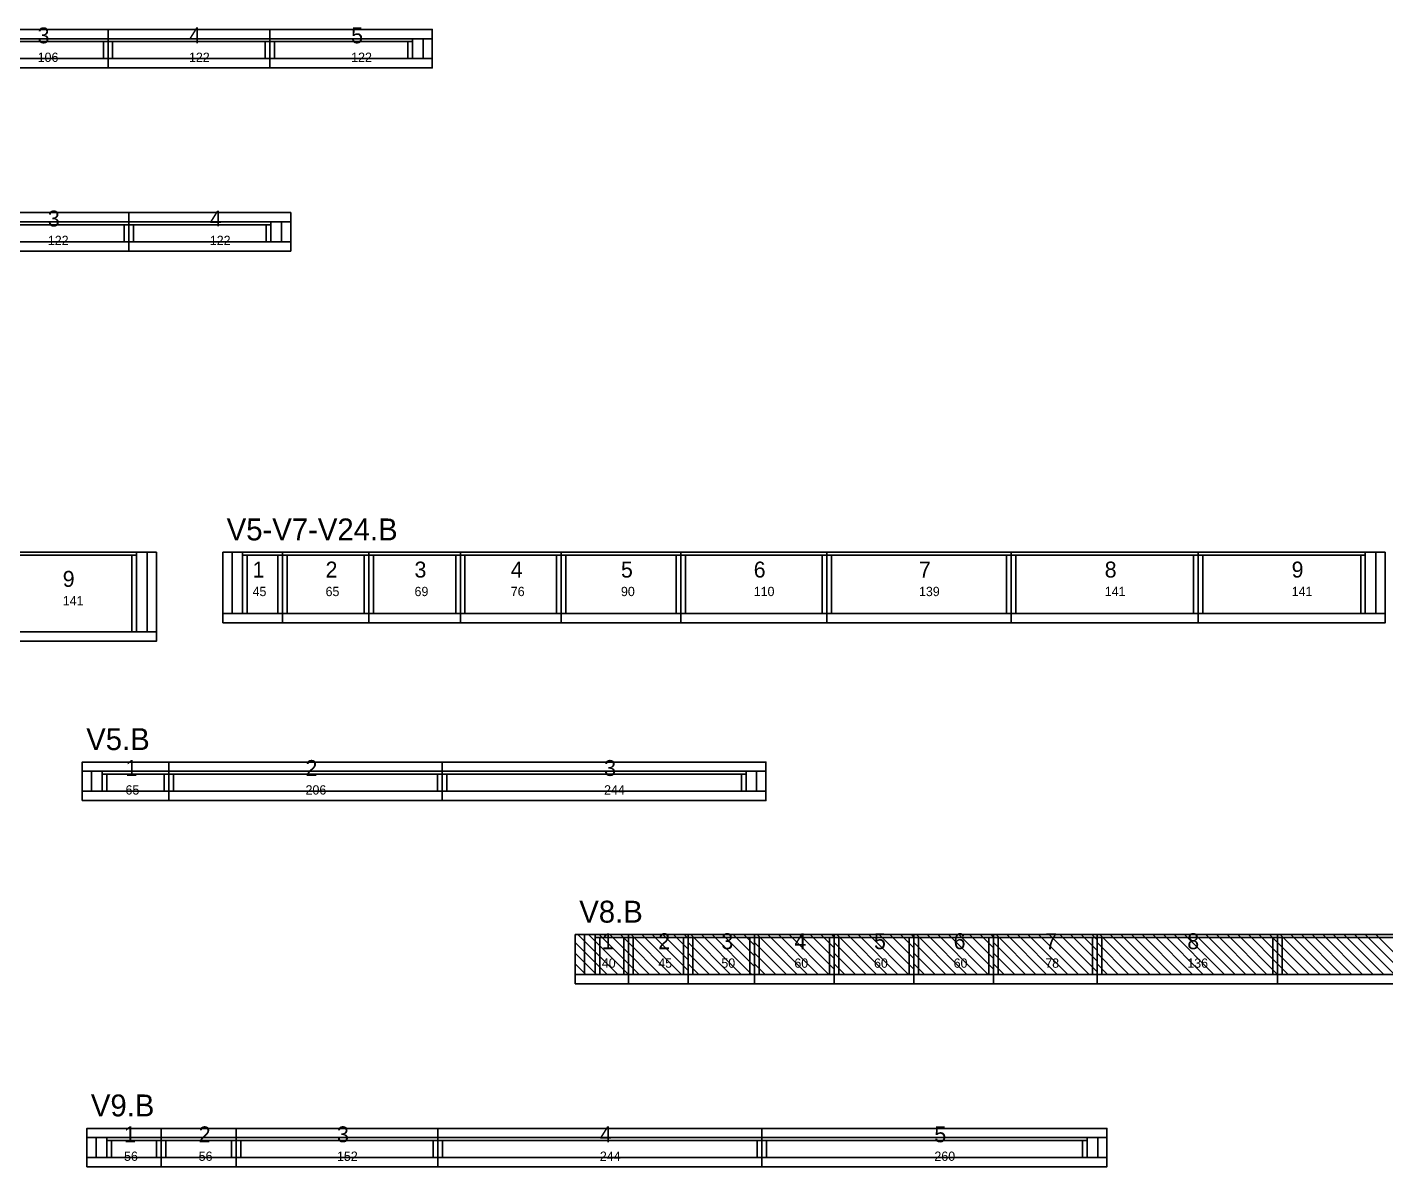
# Model space of a CAD drawing. Header units: metres. Extents: x -10 to 74425, y -2037 to 26.
# Drawn here: x 59657 to 60680, y -1843 to -984 of the extents above; entities that cross this region are included whole.
import ezdxf

# ---------------------------------------------------------------- set-up
doc = ezdxf.new("R2010")
doc.units = ezdxf.units.M
doc.layers.add('VIGAS', color=7, linetype='Continuous')

msp = doc.modelspace()

# ---------------------------------------------------------------- linework, layer by layer
at = {"layer": 'VIGAS'}
for p, q in [((59611.9, -993), (59717.9, -993)), ((59611.9, -995.2), (59717.9, -995.2)), ((59714.4, -1008), (59714.4, -995.2)), ((59717.9, -1008), (59717.9, -993)), ((59717.9, -1008), (59717.9, -993)), ((59717.9, -993), (59839.9, -993)), ((59717.9, -1008), (59717.9, -993)), ((59717.9, -1008), (59717.9, -993)), ((59717.9, -1008), (59717.9, -993)), ((59717.9, -995.2), (59839.9, -995.2)), ((59721.4, -1008), (59721.4, -995.2)), ((59836.4, -1008), (59836.4, -995.2)), ((59839.9, -1008), (59839.9, -993)), ((59839.9, -1008), (59839.9, -993)), ((59839.9, -993), (59962.2, -993)), ((59839.9, -1008), (59839.9, -993)), ((59839.9, -1008), (59839.9, -993)), ((59839.9, -1008), (59839.9, -993)), ((59839.9, -995.2), (59947.2, -995.2)), ((59843.4, -1008), (59843.4, -995.2)), ((59943.7, -1008), (59943.7, -995.2)), ((59947.2, -1008), (59947.2, -993)), ((59955.2, -1008), (59955.2, -993)), ((59962.2, -1008), (59962.2, -993)), ((59611.9, -1008), (59717.9, -1008)), ((59714.4, -1008), (59717.9, -1008)), ((59717.9, -1008), (59839.9, -1008)), ((59717.9, -1008), (59721.4, -1008)), ((59836.4, -1008), (59839.9, -1008)), ((59839.9, -1008), (59962.2, -1008)), ((59839.9, -1008), (59843.4, -1008)), ((59943.7, -1008), (59947.2, -1008)), ((59611.6, -1131), (59733.6, -1131)), ((59611.6, -1133.2), (59733.6, -1133.2)), ((59730.1, -1146), (59730.1, -1133.2)), ((59733.6, -1146), (59733.6, -1131)), ((59733.6, -1146), (59733.6, -1131)), ((59733.6, -1131), (59855.6, -1131)), ((59733.6, -1146), (59733.6, -1131)), ((59733.6, -1146), (59733.6, -1131)), ((59733.6, -1146), (59733.6, -1131)), ((59733.6, -1133.2), (59840.6, -1133.2)), ((59737.1, -1146), (59737.1, -1133.2)), ((59837.1, -1146), (59837.1, -1133.2)), ((59840.6, -1146), (59840.6, -1131)), ((59848.6, -1146), (59848.6, -1131)), ((59855.6, -1146), (59855.6, -1131)), ((59611.6, -1146), (59733.6, -1146)), ((59730.1, -1146), (59733.6, -1146)), ((59733.6, -1146), (59855.6, -1146)), ((59733.6, -1146), (59737.1, -1146)), ((59837.1, -1146), (59840.6, -1146)), ((59613.3, -1380), (59754.3, -1380)), ((59739.3, -1440), (59739.3, -1380)), ((59747.3, -1440), (59747.3, -1380)), ((59754.3, -1440), (59754.3, -1380)), ((59804.3, -1380), (59849.3, -1380)), ((59804.3, -1426), (59804.3, -1380)), ((59811.3, -1426), (59811.3, -1380)), ((59819.3, -1426), (59819.3, -1380)), ((59849.3, -1426), (59849.3, -1380)), ((59849.3, -1426), (59849.3, -1380)), ((59849.3, -1380), (59914.3, -1380)), ((59849.3, -1426), (59849.3, -1380)), ((59849.3, -1426), (59849.3, -1380)), ((59849.3, -1426), (59849.3, -1380)), ((59914.3, -1426), (59914.3, -1380)), ((59914.3, -1426), (59914.3, -1380)), ((59914.3, -1380), (59983.3, -1380)), ((59914.3, -1426), (59914.3, -1380)), ((59914.3, -1426), (59914.3, -1380)), ((59914.3, -1426), (59914.3, -1380)), ((59983.3, -1426), (59983.3, -1380)), ((59983.3, -1426), (59983.3, -1380)), ((59983.3, -1380), (60059.3, -1380)), ((59983.3, -1426), (59983.3, -1380)), ((59983.3, -1426), (59983.3, -1380)), ((59983.3, -1426), (59983.3, -1380)), ((60059.3, -1426), (60059.3, -1380)), ((60059.3, -1426), (60059.3, -1380)), ((60059.3, -1380), (60149.3, -1380)), ((60059.3, -1426), (60059.3, -1380)), ((60059.3, -1426), (60059.3, -1380)), ((60059.3, -1426), (60059.3, -1380)), ((60149.3, -1426), (60149.3, -1380)), ((60149.3, -1426), (60149.3, -1380)), ((60149.3, -1380), (60259.3, -1380)), ((60149.3, -1426), (60149.3, -1380)), ((60149.3, -1426), (60149.3, -1380)), ((60149.3, -1426), (60149.3, -1380)), ((60259.3, -1426), (60259.3, -1380)), ((60259.3, -1426), (60259.3, -1380)), ((60259.3, -1380), (60398.3, -1380)), ((60259.3, -1426), (60259.3, -1380)), ((60259.3, -1426), (60259.3, -1380)), ((60259.3, -1426), (60259.3, -1380)), ((60398.3, -1426), (60398.3, -1380)), ((60398.3, -1426), (60398.3, -1380)), ((60398.3, -1380), (60539, -1380)), ((60398.3, -1426), (60398.3, -1380)), ((60398.3, -1426), (60398.3, -1380)), ((60398.3, -1426), (60398.3, -1380)), ((60539, -1426), (60539, -1380)), ((60539, -1426), (60539, -1380)), ((60539, -1380), (60680, -1380)), ((60539, -1426), (60539, -1380)), ((60539, -1426), (60539, -1380)), ((60539, -1426), (60539, -1380)), ((60665, -1426), (60665, -1380)), ((60673, -1426), (60673, -1380)), ((60680, -1426), (60680, -1380)), ((59613.3, -1382.2), (59739.3, -1382.2)), ((59735.8, -1440), (59735.8, -1382.2)), ((59819.3, -1382.2), (59849.3, -1382.2)), ((59822.8, -1426), (59822.8, -1382.2)), ((59845.8, -1426), (59845.8, -1382.2)), ((59849.3, -1382.2), (59914.3, -1382.2)), ((59852.8, -1426), (59852.8, -1382.2)), ((59910.8, -1426), (59910.8, -1382.2)), ((59914.3, -1382.2), (59983.3, -1382.2)), ((59917.8, -1426), (59917.8, -1382.2)), ((59979.8, -1426), (59979.8, -1382.2)), ((59983.3, -1382.2), (60059.3, -1382.2)), ((59986.8, -1426), (59986.8, -1382.2)), ((60055.8, -1426), (60055.8, -1382.2)), ((60059.3, -1382.2), (60149.3, -1382.2)), ((60062.8, -1426), (60062.8, -1382.2)), ((60145.8, -1426), (60145.8, -1382.2)), ((60149.3, -1382.2), (60259.3, -1382.2)), ((60152.8, -1426), (60152.8, -1382.2)), ((60255.8, -1426), (60255.8, -1382.2)), ((60259.3, -1382.2), (60398.3, -1382.2)), ((60262.8, -1426), (60262.8, -1382.2)), ((60394.8, -1426), (60394.8, -1382.2)), ((60398.3, -1382.2), (60539, -1382.2)), ((60401.8, -1426), (60401.8, -1382.2)), ((60535.5, -1426), (60535.5, -1382.2)), ((60539, -1382.2), (60665, -1382.2)), ((60542.5, -1426), (60542.5, -1382.2)), ((60661.5, -1426), (60661.5, -1382.2)), ((59804.3, -1426), (59849.3, -1426)), ((59819.3, -1426), (59822.8, -1426)), ((59845.8, -1426), (59849.3, -1426)), ((59849.3, -1426), (59914.3, -1426)), ((59849.3, -1426), (59852.8, -1426)), ((59910.8, -1426), (59914.3, -1426)), ((59914.3, -1426), (59983.3, -1426)), ((59914.3, -1426), (59917.8, -1426)), ((59979.8, -1426), (59983.3, -1426)), ((59983.3, -1426), (60059.3, -1426)), ((59983.3, -1426), (59986.8, -1426)), ((60055.8, -1426), (60059.3, -1426)), ((60059.3, -1426), (60149.3, -1426)), ((60059.3, -1426), (60062.8, -1426)), ((60145.8, -1426), (60149.3, -1426)), ((60149.3, -1426), (60259.3, -1426)), ((60149.3, -1426), (60152.8, -1426)), ((60255.8, -1426), (60259.3, -1426)), ((60259.3, -1426), (60398.3, -1426)), ((60259.3, -1426), (60262.8, -1426)), ((60394.8, -1426), (60398.3, -1426)), ((60398.3, -1426), (60539, -1426)), ((60398.3, -1426), (60401.8, -1426)), ((60535.5, -1426), (60539, -1426)), ((60539, -1426), (60680, -1426)), ((60539, -1426), (60542.5, -1426)), ((60661.5, -1426), (60665, -1426)), ((59613.3, -1440), (59754.3, -1440)), ((59735.8, -1440), (59739.3, -1440)), ((59698.5, -1545), (59763.7, -1545)), ((59698.5, -1560), (59698.5, -1545)), ((59705.5, -1560), (59705.5, -1545)), ((59713.5, -1560), (59713.5, -1545)), ((59763.7, -1560), (59763.7, -1545)), ((59763.7, -1560), (59763.7, -1545)), ((59763.7, -1545), (59969.7, -1545)), ((59763.7, -1560), (59763.7, -1545)), ((59763.7, -1560), (59763.7, -1545)), ((59763.7, -1560), (59763.7, -1545)), ((59969.7, -1560), (59969.7, -1545)), ((59969.7, -1560), (59969.7, -1545)), ((59969.7, -1545), (60213.5, -1545)), ((59969.7, -1560), (59969.7, -1545)), ((59969.7, -1560), (59969.7, -1545)), ((59969.7, -1560), (59969.7, -1545)), ((60198.5, -1560), (60198.5, -1545)), ((60206.5, -1560), (60206.5, -1545)), ((60213.5, -1560), (60213.5, -1545)), ((59713.5, -1547.2), (59763.7, -1547.2)), ((59717, -1560), (59717, -1547.2)), ((59760.2, -1560), (59760.2, -1547.2)), ((59763.7, -1547.2), (59969.7, -1547.2)), ((59767.2, -1560), (59767.2, -1547.2)), ((59966.2, -1560), (59966.2, -1547.2)), ((59969.7, -1547.2), (60198.5, -1547.2)), ((59973.2, -1560), (59973.2, -1547.2)), ((60195, -1560), (60195, -1547.2)), ((59698.5, -1560), (59763.7, -1560)), ((59713.5, -1560), (59717, -1560)), ((59760.2, -1560), (59763.7, -1560)), ((59763.7, -1560), (59969.7, -1560)), ((59763.7, -1560), (59767.2, -1560)), ((59966.2, -1560), (59969.7, -1560)), ((59969.7, -1560), (60213.5, -1560)), ((59969.7, -1560), (59973.2, -1560)), ((60195, -1560), (60198.5, -1560)), ((60069.9, -1668), (60109.9, -1668)), ((60069.9, -1698), (60069.9, -1668)), ((60101.9, -1698), (60071.9, -1668)), ((60076.9, -1698), (60076.9, -1668)), ((60109.9, -1698), (60079.9, -1668)), ((60084.9, -1698), (60084.9, -1668)), ((60109.9, -1690), (60087.9, -1668)), ((60109.9, -1682), (60095.9, -1668)), ((60109.9, -1674), (60103.9, -1668)), ((60109.9, -1698), (60109.9, -1668)), ((60109.9, -1698), (60109.9, -1668)), ((60109.9, -1668), (60154.9, -1668)), ((60109.9, -1698), (60109.9, -1668)), ((60109.9, -1698), (60109.9, -1668)), ((60109.9, -1698), (60109.9, -1668)), ((60141.9, -1698), (60111.9, -1668)), ((60149.9, -1698), (60119.9, -1668)), ((60154.9, -1695), (60127.9, -1668)), ((60154.9, -1687), (60135.9, -1668)), ((60154.9, -1679), (60143.9, -1668)), ((60154.9, -1671), (60151.9, -1668)), ((60154.9, -1698), (60154.9, -1668)), ((60154.9, -1698), (60154.9, -1668)), ((60154.9, -1668), (60204.9, -1668)), ((60154.9, -1698), (60154.9, -1668)), ((60154.9, -1698), (60154.9, -1668)), ((60154.9, -1698), (60154.9, -1668)), ((60186.9, -1698), (60156.9, -1668)), ((60194.9, -1698), (60164.9, -1668)), ((60202.9, -1698), (60172.9, -1668)), ((60204.9, -1692), (60180.9, -1668)), ((60204.9, -1684), (60188.9, -1668)), ((60204.9, -1676), (60196.9, -1668)), ((60204.9, -1698), (60204.9, -1668)), ((60204.9, -1698), (60204.9, -1668)), ((60204.9, -1668), (60264.9, -1668)), ((60204.9, -1698), (60204.9, -1668)), ((60204.9, -1698), (60204.9, -1668)), ((60204.9, -1698), (60204.9, -1668)), ((60204.9, -1668), (60204.9, -1668)), ((60236.9, -1698), (60206.9, -1668)), ((60244.9, -1698), (60214.9, -1668)), ((60252.9, -1698), (60222.9, -1668)), ((60260.9, -1698), (60230.9, -1668)), ((60264.9, -1694), (60238.9, -1668)), ((60264.9, -1686), (60246.9, -1668)), ((60264.9, -1678), (60254.9, -1668)), ((60264.9, -1670), (60262.9, -1668)), ((60264.9, -1698), (60264.9, -1668)), ((60264.9, -1698), (60264.9, -1668)), ((60264.9, -1668), (60324.9, -1668)), ((60264.9, -1698), (60264.9, -1668)), ((60264.9, -1698), (60264.9, -1668)), ((60264.9, -1698), (60264.9, -1668)), ((60296.9, -1698), (60266.9, -1668)), ((60304.9, -1698), (60274.9, -1668)), ((60312.9, -1698), (60282.9, -1668)), ((60320.9, -1698), (60290.9, -1668)), ((60324.9, -1694), (60298.9, -1668)), ((60324.9, -1686), (60306.9, -1668)), ((60324.9, -1678), (60314.9, -1668)), ((60324.9, -1670), (60322.9, -1668)), ((60324.9, -1698), (60324.9, -1668)), ((60324.9, -1698), (60324.9, -1668)), ((60324.9, -1668), (60384.9, -1668)), ((60324.9, -1698), (60324.9, -1668)), ((60324.9, -1698), (60324.9, -1668)), ((60324.9, -1698), (60324.9, -1668)), ((60356.9, -1698), (60326.9, -1668)), ((60364.9, -1698), (60334.9, -1668)), ((60372.9, -1698), (60342.9, -1668)), ((60380.9, -1698), (60350.9, -1668)), ((60384.9, -1694), (60358.9, -1668)), ((60384.9, -1686), (60366.9, -1668)), ((60384.9, -1678), (60374.9, -1668)), ((60384.9, -1670), (60382.9, -1668)), ((60384.9, -1698), (60384.9, -1668)), ((60384.9, -1698), (60384.9, -1668)), ((60384.9, -1668), (60462.9, -1668)), ((60384.9, -1698), (60384.9, -1668)), ((60384.9, -1698), (60384.9, -1668)), ((60384.9, -1698), (60384.9, -1668)), ((60416.9, -1698), (60386.9, -1668)), ((60424.9, -1698), (60394.9, -1668)), ((60432.9, -1698), (60402.9, -1668)), ((60440.9, -1698), (60410.9, -1668)), ((60448.9, -1698), (60418.9, -1668)), ((60456.9, -1698), (60426.9, -1668)), ((60462.9, -1696), (60434.9, -1668)), ((60462.9, -1688), (60442.9, -1668)), ((60462.9, -1680), (60450.9, -1668)), ((60462.9, -1672), (60458.9, -1668)), ((60462.9, -1698), (60462.9, -1668)), ((60462.9, -1698), (60462.9, -1668)), ((60462.9, -1668), (60598.9, -1668)), ((60462.9, -1698), (60462.9, -1668)), ((60462.9, -1698), (60462.9, -1668)), ((60462.9, -1698), (60462.9, -1668)), ((60494.9, -1698), (60464.9, -1668)), ((60502.9, -1698), (60472.9, -1668)), ((60510.9, -1698), (60480.9, -1668)), ((60518.9, -1698), (60488.9, -1668)), ((60526.9, -1698), (60496.9, -1668)), ((60534.9, -1698), (60504.9, -1668)), ((60542.9, -1698), (60512.9, -1668)), ((60550.9, -1698), (60520.9, -1668)), ((60558.9, -1698), (60528.9, -1668)), ((60566.9, -1698), (60536.9, -1668)), ((60574.9, -1698), (60544.9, -1668)), ((60582.9, -1698), (60552.9, -1668)), ((60590.9, -1698), (60560.9, -1668)), ((60598.9, -1698), (60568.9, -1668)), ((60598.9, -1690), (60576.9, -1668)), ((60598.9, -1682), (60584.9, -1668)), ((60598.9, -1674), (60592.9, -1668)), ((60598.9, -1698), (60598.9, -1668)), ((60598.9, -1698), (60598.9, -1668)), ((60598.9, -1668), (60766.2, -1668)), ((60598.9, -1698), (60598.9, -1668)), ((60598.9, -1698), (60598.9, -1668)), ((60598.9, -1698), (60598.9, -1668)), ((60630.9, -1698), (60600.9, -1668)), ((60638.9, -1698), (60608.9, -1668)), ((60646.9, -1698), (60616.9, -1668)), ((60654.9, -1698), (60624.9, -1668)), ((60662.9, -1698), (60632.9, -1668)), ((60670.9, -1698), (60640.9, -1668)), ((60678.9, -1698), (60648.9, -1668)), ((60686.9, -1698), (60656.9, -1668)), ((60694.9, -1698), (60664.9, -1668)), ((60702.9, -1698), (60672.9, -1668)), ((60093.9, -1698), (60069.9, -1674)), ((60084.9, -1670.2), (60109.9, -1670.2)), ((60088.4, -1698), (60088.4, -1670.2)), ((60106.4, -1698), (60106.4, -1670.2)), ((60109.9, -1670.2), (60154.9, -1670.2)), ((60133.9, -1698), (60109.9, -1674)), ((60113.4, -1698), (60113.4, -1670.2)), ((60151.4, -1698), (60151.4, -1670.2)), ((60154.9, -1670.2), (60204.9, -1670.2)), ((60178.9, -1698), (60154.9, -1674)), ((60158.4, -1698), (60158.4, -1670.2)), ((60201.4, -1698), (60201.4, -1670.2)), ((60204.9, -1670.2), (60264.9, -1670.2)), ((60228.9, -1698), (60204.9, -1674)), ((60208.4, -1698), (60208.4, -1670.2)), ((60261.4, -1698), (60261.4, -1670.2)), ((60264.9, -1670.2), (60324.9, -1670.2)), ((60288.9, -1698), (60264.9, -1674)), ((60268.4, -1698), (60268.4, -1670.2)), ((60321.4, -1698), (60321.4, -1670.2)), ((60324.9, -1670.2), (60384.9, -1670.2)), ((60348.9, -1698), (60324.9, -1674)), ((60328.4, -1698), (60328.4, -1670.2)), ((60381.4, -1698), (60381.4, -1670.2)), ((60384.9, -1670.2), (60462.9, -1670.2)), ((60408.9, -1698), (60384.9, -1674)), ((60388.4, -1698), (60388.4, -1670.2)), ((60459.4, -1698), (60459.4, -1670.2)), ((60462.9, -1670.2), (60598.9, -1670.2)), ((60486.9, -1698), (60462.9, -1674)), ((60466.4, -1698), (60466.4, -1670.2)), ((60595.4, -1698), (60595.4, -1670.2)), ((60598.9, -1670.2), (60766.2, -1670.2)), ((60622.9, -1698), (60598.9, -1674)), ((60602.4, -1698), (60602.4, -1670.2)), ((60085.9, -1698), (60069.9, -1682)), ((60125.9, -1698), (60109.9, -1682)), ((60170.9, -1698), (60154.9, -1682)), ((60220.9, -1698), (60204.9, -1682)), ((60280.9, -1698), (60264.9, -1682)), ((60340.9, -1698), (60324.9, -1682)), ((60400.9, -1698), (60384.9, -1682)), ((60478.9, -1698), (60462.9, -1682)), ((60614.9, -1698), (60598.9, -1682)), ((60077.9, -1698), (60069.9, -1690)), ((60069.9, -1698), (60109.9, -1698)), ((60069.9, -1698), (60069.9, -1698)), ((60084.9, -1698), (60088.4, -1698)), ((60106.4, -1698), (60109.9, -1698)), ((60117.9, -1698), (60109.9, -1690)), ((60109.9, -1698), (60154.9, -1698)), ((60109.9, -1698), (60113.4, -1698)), ((60109.9, -1698), (60109.9, -1698)), ((60151.4, -1698), (60154.9, -1698)), ((60162.9, -1698), (60154.9, -1690)), ((60154.9, -1698), (60204.9, -1698)), ((60154.9, -1698), (60158.4, -1698)), ((60154.9, -1698), (60154.9, -1698)), ((60201.4, -1698), (60204.9, -1698)), ((60212.9, -1698), (60204.9, -1690)), ((60204.9, -1698), (60264.9, -1698)), ((60204.9, -1698), (60208.4, -1698)), ((60204.9, -1698), (60204.9, -1698)), ((60261.4, -1698), (60264.9, -1698)), ((60272.9, -1698), (60264.9, -1690)), ((60264.9, -1698), (60324.9, -1698)), ((60264.9, -1698), (60268.4, -1698)), ((60264.9, -1698), (60264.9, -1698)), ((60321.4, -1698), (60324.9, -1698)), ((60332.9, -1698), (60324.9, -1690)), ((60324.9, -1698), (60384.9, -1698)), ((60324.9, -1698), (60328.4, -1698)), ((60324.9, -1698), (60324.9, -1698)), ((60381.4, -1698), (60384.9, -1698)), ((60392.9, -1698), (60384.9, -1690)), ((60384.9, -1698), (60462.9, -1698)), ((60384.9, -1698), (60388.4, -1698)), ((60384.9, -1698), (60384.9, -1698)), ((60459.4, -1698), (60462.9, -1698)), ((60470.9, -1698), (60462.9, -1690)), ((60462.9, -1698), (60598.9, -1698)), ((60462.9, -1698), (60466.4, -1698)), ((60462.9, -1698), (60462.9, -1698)), ((60595.4, -1698), (60598.9, -1698)), ((60606.9, -1698), (60598.9, -1690)), ((60598.9, -1698), (60766.2, -1698)), ((60598.9, -1698), (60602.4, -1698)), ((60598.9, -1698), (60598.9, -1698)), ((59702, -1821), (59758, -1821)), ((59702, -1836), (59702, -1821)), ((59709, -1836), (59709, -1821)), ((59717, -1836), (59717, -1821)), ((59758, -1836), (59758, -1821)), ((59758, -1836), (59758, -1821)), ((59758, -1821), (59814.4, -1821)), ((59758, -1836), (59758, -1821)), ((59758, -1836), (59758, -1821)), ((59758, -1836), (59758, -1821)), ((59814.4, -1836), (59814.4, -1821)), ((59814.4, -1836), (59814.4, -1821)), ((59814.4, -1821), (59966.4, -1821)), ((59814.4, -1836), (59814.4, -1821)), ((59814.4, -1836), (59814.4, -1821)), ((59814.4, -1836), (59814.4, -1821)), ((59966.4, -1836), (59966.4, -1821)), ((59966.4, -1836), (59966.4, -1821)), ((59966.4, -1821), (60210.4, -1821)), ((59966.4, -1836), (59966.4, -1821)), ((59966.4, -1836), (59966.4, -1821)), ((59966.4, -1836), (59966.4, -1821)), ((60210.4, -1836), (60210.4, -1821)), ((60210.4, -1836), (60210.4, -1821)), ((60210.4, -1821), (60470.4, -1821)), ((60210.4, -1836), (60210.4, -1821)), ((60210.4, -1836), (60210.4, -1821)), ((60210.4, -1836), (60210.4, -1821)), ((60455.4, -1836), (60455.4, -1821)), ((60463.4, -1836), (60463.4, -1821)), ((60470.4, -1836), (60470.4, -1821)), ((59717, -1823.2), (59758, -1823.2)), ((59720.5, -1836), (59720.5, -1823.2)), ((59754.5, -1836), (59754.5, -1823.2)), ((59758, -1823.2), (59814.4, -1823.2)), ((59761.5, -1836), (59761.5, -1823.2)), ((59810.9, -1836), (59810.9, -1823.2)), ((59814.4, -1823.2), (59966.4, -1823.2)), ((59817.9, -1836), (59817.9, -1823.2)), ((59962.9, -1836), (59962.9, -1823.2)), ((59966.4, -1823.2), (60210.4, -1823.2)), ((59969.9, -1836), (59969.9, -1823.2)), ((60206.9, -1836), (60206.9, -1823.2)), ((60210.4, -1823.2), (60455.4, -1823.2)), ((60213.9, -1836), (60213.9, -1823.2)), ((60451.9, -1836), (60451.9, -1823.2)), ((59702, -1836), (59758, -1836)), ((59717, -1836), (59720.5, -1836)), ((59754.5, -1836), (59758, -1836)), ((59758, -1836), (59814.4, -1836)), ((59758, -1836), (59761.5, -1836)), ((59810.9, -1836), (59814.4, -1836)), ((59814.4, -1836), (59966.4, -1836)), ((59814.4, -1836), (59817.9, -1836)), ((59962.9, -1836), (59966.4, -1836)), ((59966.4, -1836), (60210.4, -1836)), ((59966.4, -1836), (59969.9, -1836)), ((60206.9, -1836), (60210.4, -1836)), ((60210.4, -1836), (60470.4, -1836)), ((60210.4, -1836), (60213.9, -1836)), ((60451.9, -1836), (60455.4, -1836))]:
    msp.add_line(p, q, dxfattribs=at)
for points in [[(59611.9, -993), (59717.9, -993), (59717.9, -986), (59611.9, -986)], [(59717.9, -993), (59839.9, -993), (59839.9, -986), (59717.9, -986)], [(59839.9, -993), (59962.2, -993), (59962.2, -986), (59839.9, -986)], [(59611.9, -1015), (59717.9, -1015), (59717.9, -1008), (59611.9, -1008)], [(59717.9, -1015), (59839.9, -1015), (59839.9, -1008), (59717.9, -1008)], [(59839.9, -1015), (59962.2, -1015), (59962.2, -1008), (59839.9, -1008)], [(59611.6, -1131), (59733.6, -1131), (59733.6, -1124), (59611.6, -1124)], [(59733.6, -1131), (59855.6, -1131), (59855.6, -1124), (59733.6, -1124)], [(59611.6, -1153), (59733.6, -1153), (59733.6, -1146), (59611.6, -1146)], [(59733.6, -1153), (59855.6, -1153), (59855.6, -1146), (59733.6, -1146)], [(59804.3, -1433), (59849.3, -1433), (59849.3, -1426), (59804.3, -1426)], [(59849.3, -1433), (59914.3, -1433), (59914.3, -1426), (59849.3, -1426)], [(59914.3, -1433), (59983.3, -1433), (59983.3, -1426), (59914.3, -1426)], [(59983.3, -1433), (60059.3, -1433), (60059.3, -1426), (59983.3, -1426)], [(60059.3, -1433), (60149.3, -1433), (60149.3, -1426), (60059.3, -1426)], [(60149.3, -1433), (60259.3, -1433), (60259.3, -1426), (60149.3, -1426)], [(60259.3, -1433), (60398.3, -1433), (60398.3, -1426), (60259.3, -1426)], [(60398.3, -1433), (60539, -1433), (60539, -1426), (60398.3, -1426)], [(60539, -1433), (60680, -1433), (60680, -1426), (60539, -1426)], [(59613.3, -1447), (59754.3, -1447), (59754.3, -1440), (59613.3, -1440)], [(59698.5, -1545), (59763.7, -1545), (59763.7, -1538), (59698.5, -1538)], [(59763.7, -1545), (59969.7, -1545), (59969.7, -1538), (59763.7, -1538)], [(59969.7, -1545), (60213.5, -1545), (60213.5, -1538), (59969.7, -1538)], [(59698.5, -1567), (59763.7, -1567), (59763.7, -1560), (59698.5, -1560)], [(59763.7, -1567), (59969.7, -1567), (59969.7, -1560), (59763.7, -1560)], [(59969.7, -1567), (60213.5, -1567), (60213.5, -1560), (59969.7, -1560)], [(60069.9, -1705), (60109.9, -1705), (60109.9, -1698), (60069.9, -1698)], [(60109.9, -1705), (60154.9, -1705), (60154.9, -1698), (60109.9, -1698)], [(60154.9, -1705), (60204.9, -1705), (60204.9, -1698), (60154.9, -1698)], [(60204.9, -1705), (60264.9, -1705), (60264.9, -1698), (60204.9, -1698)], [(60264.9, -1705), (60324.9, -1705), (60324.9, -1698), (60264.9, -1698)], [(60324.9, -1705), (60384.9, -1705), (60384.9, -1698), (60324.9, -1698)], [(60384.9, -1705), (60462.9, -1705), (60462.9, -1698), (60384.9, -1698)], [(60462.9, -1705), (60598.9, -1705), (60598.9, -1698), (60462.9, -1698)], [(60598.9, -1705), (60766.2, -1705), (60766.2, -1698), (60598.9, -1698)], [(59702, -1821), (59758, -1821), (59758, -1814), (59702, -1814)], [(59758, -1821), (59814.4, -1821), (59814.4, -1814), (59758, -1814)], [(59814.4, -1821), (59966.4, -1821), (59966.4, -1814), (59814.4, -1814)], [(59966.4, -1821), (60210.4, -1821), (60210.4, -1814), (59966.4, -1814)], [(60210.4, -1821), (60470.4, -1821), (60470.4, -1814), (60210.4, -1814)], [(59702, -1843), (59758, -1843), (59758, -1836), (59702, -1836)], [(59758, -1843), (59814.4, -1843), (59814.4, -1836), (59758, -1836)], [(59814.4, -1843), (59966.4, -1843), (59966.4, -1836), (59814.4, -1836)], [(59966.4, -1843), (60210.4, -1843), (60210.4, -1836), (59966.4, -1836)], [(60210.4, -1843), (60470.4, -1843), (60470.4, -1836), (60210.4, -1836)]]:
    msp.add_lwpolyline(points, close=True, dxfattribs=at)

# ---------------------------------------------------------------- texts
for s, height, p in [('3', 12, (59664.9, -996.5)), ('4', 12, (59778.9, -996.5)), ('5', 12, (59901.1, -996.5)), ('106', 7, (59664.9, -1010.5)), ('122', 7, (59778.9, -1010.5)), ('122', 7, (59901.1, -1010.5)), ('3', 12, (59672.6, -1134.5)), ('4', 12, (59794.6, -1134.5)), ('122', 7, (59672.6, -1148.5)), ('122', 7, (59794.6, -1148.5)), ('V5-V7-V24.B', 16.5, (59807.3, -1371)), ('1', 12, (59826.8, -1399)), ('2', 12, (59881.8, -1399)), ('3', 12, (59948.8, -1399)), ('4', 12, (60021.3, -1399)), ('5', 12, (60104.3, -1399)), ('6', 12, (60204.3, -1399)), ('7', 12, (60328.8, -1399)), ('8', 12, (60468.7, -1399)), ('9', 12, (60609.5, -1399)), ('9', 12, (59683.8, -1406)), ('45', 7, (59826.8, -1413)), ('65', 7, (59881.8, -1413)), ('69', 7, (59948.8, -1413)), ('76', 7, (60021.3, -1413)), ('90', 7, (60104.3, -1413)), ('110', 7, (60204.3, -1413)), ('139', 7, (60328.8, -1413)), ('141', 7, (60468.7, -1413)), ('141', 7, (60609.5, -1413)), ('141', 7, (59683.8, -1420)), ('V5.B', 16.5, (59701.5, -1529)), ('1', 12, (59731.1, -1548.5)), ('2', 12, (59866.7, -1548.5)), ('3', 12, (60091.6, -1548.5)), ('65', 7, (59731.1, -1562.5)), ('206', 7, (59866.7, -1562.5)), ('244', 7, (60091.6, -1562.5)), ('V8.B', 16.5, (60072.9, -1659)), ('1', 12, (60089.9, -1679)), ('2', 12, (60132.4, -1679)), ('3', 12, (60179.9, -1679)), ('4', 12, (60234.9, -1679)), ('5', 12, (60294.9, -1679)), ('6', 12, (60354.9, -1679)), ('7', 12, (60423.9, -1679)), ('8', 12, (60530.9, -1679)), ('40', 7, (60089.9, -1693)), ('45', 7, (60132.4, -1693)), ('50', 7, (60179.9, -1693)), ('60', 7, (60234.9, -1693)), ('60', 7, (60294.9, -1693)), ('60', 7, (60354.9, -1693)), ('78', 7, (60423.9, -1693)), ('136', 7, (60530.9, -1693)), ('V9.B', 16.5, (59705, -1805)), ('1', 12, (59730, -1824.5)), ('2', 12, (59786.2, -1824.5)), ('3', 12, (59890.4, -1824.5)), ('4', 12, (60088.4, -1824.5)), ('5', 12, (60340.4, -1824.5)), ('56', 7, (59730, -1838.5)), ('56', 7, (59786.2, -1838.5)), ('152', 7, (59890.4, -1838.5)), ('244', 7, (60088.4, -1838.5)), ('260', 7, (60340.4, -1838.5))]:
    msp.add_text(s, height=height, dxfattribs=at).set_placement(p)

doc.saveas('drawing.dxf')
